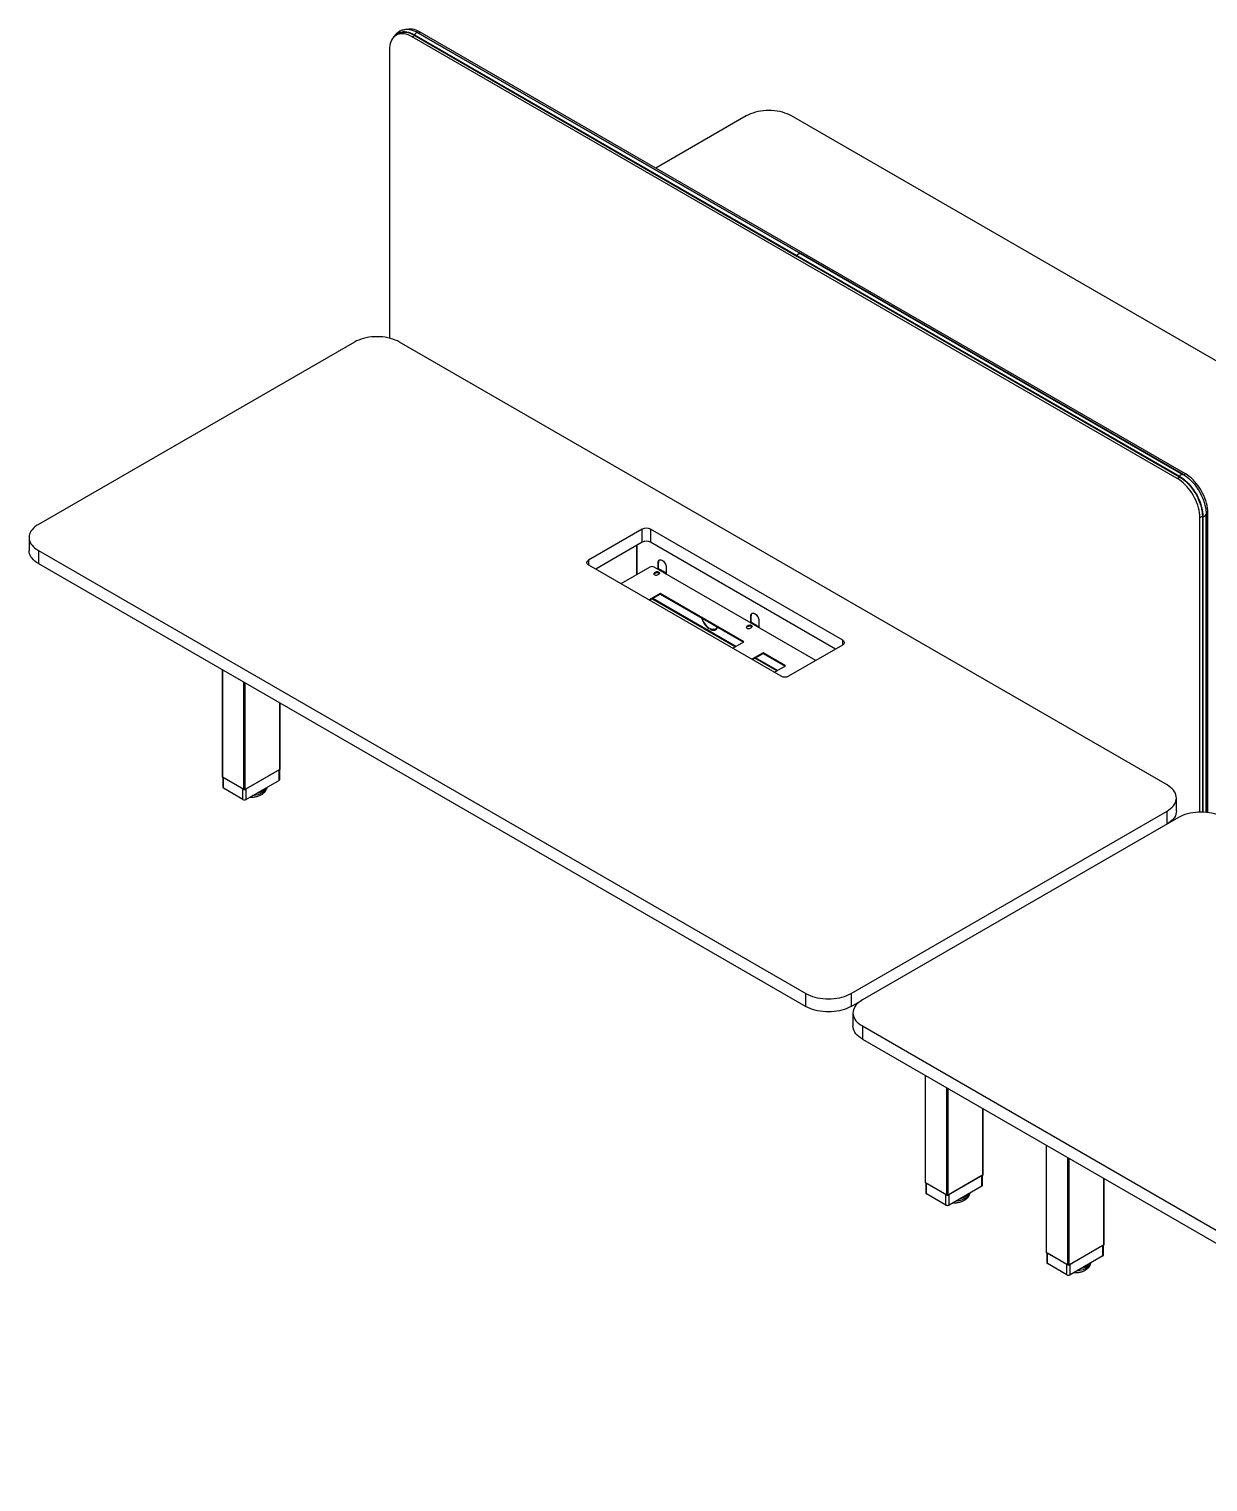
# Model space of a CAD drawing. Header units: millimetres. Extents: x -429 to 8084, y -321 to 4476.
# Drawn here: x 4382 to 6229, y 312 to 2588 of the extents above; entities that cross this region are included whole.
import ezdxf

# ---------------------------------------------------------------- set-up
doc = ezdxf.new("R2010")
doc.units = ezdxf.units.MM
doc.header["$LTSCALE"] = 100

msp = doc.modelspace()

# ---------------------------------------------------------------- linework, layer by layer
at = {"color": 7, "linetype": 'Continuous', "lineweight": -3}
for p, q in [((4962.06, 2581.25), (4957.11, 2578.39)), ((4982.11, 2575.91), (4986.08, 2578.21)), ((6180.65, 1884.01), (4982.11, 2575.91)), ((4985.64, 2578.77), (5584.92, 2232.82)), ((4985.64, 2578.77), (4985.64, 2578.53)), ((4985.64, 2578.53), (5584.92, 2232.57)), ((4985.69, 2578.43), (5584.96, 2232.48)), ((4985.81, 2579.21), (5585.08, 2233.26)), ((4991.13, 2582.29), (5590.41, 2236.33)), ((5590.47, 2236.31), (4991.2, 2582.27)), ((4992.15, 2581.71), (4994.84, 2583.26)), ((6193.38, 1891.36), (4994.84, 2583.26)), ((4946.75, 2555.5), (4946.75, 2103.81)), ((5505.72, 2451.95), (5364.01, 2370.14)), ((6778.51, 1758), (5576.43, 2451.95)), ((5584.92, 2232.82), (6184.19, 1886.87)), ((5584.92, 2232.82), (5584.92, 2232.57)), ((5584.92, 2232.57), (6184.19, 1886.62)), ((5584.96, 2232.48), (6184.23, 1886.53)), ((5585.08, 2233.26), (6184.36, 1887.31)), ((5590.41, 2236.33), (6189.68, 1890.38)), ((6189.74, 1890.36), (5590.47, 2236.31)), ((4891.95, 2097.63), (4396.98, 1811.88)), ((6164.74, 1403.68), (4962.66, 2097.63)), ((6190.67, 1889.79), (6193.38, 1891.36)), ((6180.65, 1884.01), (6184.68, 1886.33)), ((6184.19, 1886.87), (6184.19, 1886.62)), ((6184.19, 1886.87), (6184.57, 1886.64)), ((6216.01, 1822.77), (6220.04, 1825.1)), ((6216.01, 1361.09), (6216.01, 1822.77)), ((6219.98, 1824.61), (6219.98, 1361.08)), ((6220.25, 1824.4), (6220.04, 1824.53)), ((6220.04, 1824.53), (6220.04, 1361.08)), ((6220.24, 1825.44), (6220.25, 1824.4)), ((6220.25, 1824.4), (6220.25, 1361.07)), ((6220.72, 1824.33), (6220.72, 1361.06)), ((6226.03, 1828.55), (6228.74, 1830.12)), ((6226.04, 1827.4), (6226.04, 1360.71)), ((6226.06, 1360.71), (6226.06, 1827.47)), ((6228.74, 1360.41), (6228.74, 1830.12)), ((5342.73, 1804.33), (5258.59, 1755.76)), ((5342.73, 1783.92), (5342.73, 1804.33)), ((5656.69, 1630.44), (5355.46, 1804.33)), ((5355.46, 1804.33), (5355.46, 1783.92)), ((4382.33, 1791.47), (4382.33, 1771.06)), ((5342.73, 1783.92), (5269.9, 1741.88)), ((5333.75, 1778.73), (5333.75, 1733.09)), ((5334.04, 1778.9), (5334.04, 1733.25)), ((5645.37, 1616.56), (5355.46, 1783.92)), ((4396.98, 1771.06), (5599.06, 1077.12)), ((4396.98, 1771.06), (4396.98, 1750.65)), ((5258.59, 1755.76), (5258.59, 1748.41)), ((4396.98, 1750.65), (5599.06, 1056.7)), ((5258.59, 1748.41), (5559.81, 1574.51)), ((5354.4, 1745.01), (5309.44, 1719.05)), ((5614.68, 1598.84), (5361.47, 1745.01)), ((5363.95, 1737.05), (5361.82, 1735.82)), ((5361.82, 1735.01), (5363.95, 1736.23)), ((5361.82, 1735.01), (5361.82, 1735.82)), ((5363.95, 1736.23), (5363.95, 1737.05)), ((5367.41, 1742.31), (5366.77, 1741.95)), ((5366.77, 1732.97), (5368.9, 1734.19)), ((5367.41, 1742.31), (5369.18, 1741.29)), ((5368.19, 1752.48), (5367.62, 1752.15)), ((5367.62, 1742.41), (5367.62, 1752.15)), ((5368.19, 1742.41), (5368.19, 1752.48)), ((5369.98, 1741.37), (5368.21, 1742.39)), ((5370.59, 1740.48), (5369.18, 1741.29)), ((5370.59, 1740.48), (5372.71, 1739.25)), ((5373.51, 1739.33), (5371.39, 1740.56)), ((5374.13, 1738.44), (5372.71, 1739.25)), ((5374.13, 1738.44), (5376.25, 1737.21)), ((5377.05, 1737.29), (5374.93, 1738.52)), ((5377.66, 1736.4), (5376.25, 1737.21)), ((5377.66, 1736.4), (5379.43, 1735.38)), ((5380.23, 1735.45), (5378.46, 1736.47)), ((5378.8, 1735.01), (5379.43, 1735.38)), ((5379.36, 1734.68), (5379.43, 1734.72)), ((5379.43, 1734.72), (5379.43, 1735.38)), ((5379.43, 1734.72), (5380, 1734.4)), ((5380, 1734.4), (5380.35, 1734.6)), ((5380.35, 1734.19), (5380, 1734.4)), ((5380.35, 1744.81), (5380.35, 1734.19)), ((5370.99, 1703.59), (5353.6, 1693.56)), ((5354.31, 1693.15), (5370.99, 1702.78)), ((5488.08, 1620.15), (5357.97, 1695.26)), ((5489.21, 1620.8), (5359.1, 1695.91)), ((5501.8, 1628.07), (5370.99, 1703.59)), ((5370.99, 1702.78), (5370.99, 1703.59)), ((5370.99, 1702.78), (5501.1, 1627.67)), ((5513.15, 1668.8), (5512.58, 1668.47)), ((5512.58, 1658.73), (5512.58, 1668.47)), ((5513.15, 1658.72), (5513.15, 1668.8)), ((5447.53, 1648.48), (5447.53, 1649.3)), ((5448.94, 1648.48), (5448.94, 1647.67)), ((5448.94, 1647.67), (5449.51, 1647.99)), ((5449.51, 1648.21), (5449.51, 1647.99)), ((5456.88, 1647.79), (5457.87, 1647.21)), ((5457.23, 1647.98), (5457.8, 1648.3)), ((5508.9, 1653.37), (5506.78, 1652.14)), ((5506.78, 1651.33), (5508.9, 1652.55)), ((5506.78, 1651.33), (5506.78, 1652.14)), ((5508.9, 1652.55), (5508.9, 1653.37)), ((5512.37, 1658.63), (5511.73, 1658.27)), ((5511.73, 1649.28), (5513.85, 1650.51)), ((5512.37, 1658.63), (5514.14, 1657.61)), ((5514.94, 1657.69), (5513.17, 1658.71)), ((5515.55, 1656.8), (5514.14, 1657.61)), ((5515.55, 1656.8), (5517.67, 1655.57)), ((5518.47, 1655.65), (5516.35, 1656.88)), ((5519.09, 1654.75), (5517.67, 1655.57)), ((5519.09, 1654.75), (5521.21, 1653.53)), ((5522.01, 1653.61), (5519.89, 1654.83)), ((5522.62, 1652.71), (5521.21, 1653.53)), ((5522.62, 1652.71), (5524.39, 1651.69)), ((5525.19, 1651.77), (5523.42, 1652.79)), ((5523.75, 1651.33), (5524.39, 1651.69)), ((5524.32, 1651), (5524.39, 1651.04)), ((5524.39, 1651.04), (5524.39, 1651.69)), ((5524.39, 1651.04), (5524.95, 1650.71)), ((5524.95, 1650.71), (5525.31, 1650.92)), ((5525.31, 1650.51), (5524.95, 1650.71)), ((5525.31, 1661.12), (5525.31, 1650.51)), ((5484.42, 1618.04), (5501.8, 1628.07)), ((5572.54, 1574.51), (5656.69, 1623.09)), ((5656.69, 1623.09), (5656.69, 1630.44)), ((5531.86, 1610.73), (5514.47, 1600.69)), ((5515.18, 1600.28), (5531.86, 1609.91)), ((5553.49, 1582.39), (5518.84, 1602.39)), ((5554.62, 1583.05), (5519.97, 1603.05)), ((5567.21, 1590.32), (5531.86, 1610.73)), ((5531.86, 1609.91), (5531.86, 1610.73)), ((5531.86, 1609.91), (5566.5, 1589.91)), ((4685.04, 1584.36), (4685.04, 1416.46)), ((4685.48, 1415.85), (4685.48, 1584.1)), ((5549.83, 1580.28), (5567.21, 1590.32)), ((4718.71, 1396.66), (4718.71, 1564.92)), ((4720.83, 1396.66), (4720.83, 1563.69)), ((4775.28, 1428.09), (4775.28, 1532.26)), ((4775.72, 1428.71), (4775.72, 1532.01)), ((4718.71, 1396.66), (4685.48, 1415.85)), ((4685.87, 1415.62), (4685.87, 1400.13)), ((4717.3, 1397.48), (4686.89, 1415.03)), ((4686.89, 1398.7), (4686.89, 1415.03)), ((4775.28, 1428.09), (4720.83, 1396.66)), ((4773.87, 1427.28), (4722.25, 1397.48)), ((4773.87, 1410.95), (4773.87, 1427.28)), ((4774.89, 1412.38), (4774.89, 1427.87)), ((4717.3, 1381.15), (4686.89, 1398.7)), ((4717.3, 1381.15), (4717.3, 1397.48)), ((4773.87, 1410.95), (4722.25, 1381.15)), ((4722.25, 1381.15), (4722.25, 1397.48)), ((6179.39, 1362.86), (6179.39, 1383.27)), ((5669.77, 1077.12), (6164.74, 1362.86)), ((6182.42, 1352.65), (5687.45, 1066.91)), ((6164.74, 1342.45), (6164.74, 1362.86)), ((5599.06, 1056.7), (5599.06, 1077.12)), ((5669.77, 1077.12), (5669.77, 1056.7)), ((5669.77, 1056.7), (5687, 1066.65)), ((5672.8, 1046.5), (5672.8, 1026.09)), ((5687.45, 1026.09), (6889.53, 332.14)), ((5687.45, 1026.09), (5687.45, 1005.68)), ((5687.45, 1005.68), (6889.53, 311.73)), ((5786, 948.78), (5786, 780.89)), ((5786.44, 780.27), (5786.44, 948.53)), ((5819.68, 761.09), (5819.68, 929.34)), ((5821.8, 761.09), (5821.8, 928.12)), ((5876.25, 792.52), (5876.25, 896.69)), ((5876.68, 793.13), (5876.68, 896.43)), ((5975.51, 839.38), (5975.51, 671.49)), ((5975.95, 670.88), (5975.95, 839.13)), ((6009.18, 651.69), (6009.18, 819.94)), ((6011.3, 651.69), (6011.3, 818.72)), ((5819.68, 761.09), (5786.44, 780.27)), ((5786.83, 780.05), (5786.83, 764.56)), ((5818.26, 761.9), (5787.86, 779.46)), ((5787.86, 763.13), (5787.86, 779.46)), ((5876.25, 792.52), (5821.8, 761.09)), ((5874.83, 791.7), (5823.21, 761.9)), ((5874.83, 775.37), (5823.21, 745.57)), ((5874.83, 775.37), (5874.83, 791.7)), ((5875.86, 776.8), (5875.86, 792.3)), ((6065.75, 683.12), (6065.75, 787.29)), ((6066.19, 683.73), (6066.19, 787.03)), ((5818.26, 745.57), (5787.86, 763.13)), ((5818.26, 745.57), (5818.26, 761.9)), ((5823.21, 745.57), (5823.21, 761.9)), ((6065.75, 683.12), (6011.3, 651.69)), ((6009.18, 651.69), (5975.95, 670.88)), ((5976.34, 670.65), (5976.34, 655.16)), ((6007.77, 652.51), (5977.36, 670.06)), ((5977.36, 653.73), (5977.36, 670.06)), ((6064.34, 682.3), (6012.72, 652.51)), ((6064.34, 665.97), (6012.72, 636.18)), ((6064.34, 665.97), (6064.34, 682.3)), ((6065.36, 667.4), (6065.36, 682.9)), ((6007.77, 636.18), (5977.36, 653.73)), ((6007.77, 636.18), (6007.77, 652.51)), ((6012.72, 636.18), (6012.72, 652.51))]:
    msp.add_line(p, q, dxfattribs=at)
at = {"color": 7, "linetype": 'Continuous', "lineweight": -3, "flags": 128}
for points in [[(4982.11, 2575.91), (4979.03, 2577.54), (4975.97, 2578.84), (4972.96, 2579.81), (4970.02, 2580.43), (4967.17, 2580.71), (4964.43, 2580.65), (4961.83, 2580.24), (4959.38, 2579.48), (4957.11, 2578.39), (4955.02, 2576.97), (4953.15, 2575.22), (4951.49, 2573.18), (4950.07, 2570.84), (4948.89, 2568.23), (4947.96, 2565.37), (4947.29, 2562.28), (4946.89, 2558.98), (4946.75, 2555.5)], [(4955.37, 2577.24), (4956.1, 2578.07), (4958.02, 2579.84), (4960.14, 2581.3), (4962.46, 2582.41), (4964.96, 2583.18), (4967.61, 2583.6), (4970.4, 2583.67), (4973.31, 2583.38), (4976.31, 2582.74), (4979.38, 2581.75), (4982.5, 2580.43), (4985.64, 2578.77)], [(4956.4, 2577.95), (4958.18, 2579.59), (4960.29, 2581.04), (4962.6, 2582.14), (4965.08, 2582.91), (4967.72, 2583.33), (4970.49, 2583.39), (4973.38, 2583.11), (4976.37, 2582.47), (4979.42, 2581.49), (4982.52, 2580.17), (4985.64, 2578.53)], [(4958.78, 2579.35), (4960.39, 2580.81), (4960.62, 2580.99)], [(4960.08, 2580.1), (4960.77, 2580.69), (4962.58, 2581.95)], [(4962.06, 2581.25), (4964.33, 2582.34), (4966.77, 2583.09)], [(4962.09, 2582.74), (4963.48, 2583.25), (4965.92, 2583.86), (4968.5, 2584.14), (4971.2, 2584.11), (4974, 2583.76), (4976.88, 2583.08), (4979.83, 2582.1), (4982.81, 2580.8), (4985.81, 2579.21)], [(4994.84, 2583.26), (4991.76, 2584.89), (4988.7, 2586.19), (4985.69, 2587.15), (4982.74, 2587.78), (4979.89, 2588.06), (4977.16, 2588), (4974.56, 2587.58), (4973.65, 2587.35)], [(4991.2, 2582.27), (4991.17, 2582.28), (4991.13, 2582.29)], [(5576.43, 2451.95), (5573.22, 2453.65), (5569.76, 2455.18), (5566.08, 2456.53), (5562.21, 2457.7), (5558.18, 2458.66), (5554.02, 2459.42), (5549.76, 2459.96), (5545.43, 2460.29), (5541.08, 2460.4), (5536.72, 2460.29), (5532.39, 2459.96), (5528.14, 2459.42), (5523.98, 2458.66), (5519.95, 2457.7), (5516.08, 2456.53), (5512.4, 2455.18), (5508.94, 2453.65), (5505.72, 2451.95)], [(5590.47, 2236.31), (5590.44, 2236.33), (5590.41, 2236.33)], [(4962.66, 2097.63), (4959.45, 2099.33), (4955.99, 2100.86), (4952.31, 2102.21), (4948.44, 2103.38), (4944.41, 2104.34), (4940.25, 2105.1), (4935.99, 2105.64), (4931.67, 2105.97), (4927.31, 2106.08), (4922.95, 2105.97), (4918.63, 2105.64), (4914.37, 2105.1), (4910.21, 2104.34), (4906.18, 2103.38), (4902.31, 2102.21), (4898.63, 2100.86), (4895.17, 2099.33), (4891.95, 2097.63)], [(6189.68, 1890.38), (6192.68, 1888.5), (6195.67, 1886.35), (6198.61, 1883.94), (6201.49, 1881.29), (6204.29, 1878.41), (6206.99, 1875.33), (6209.57, 1872.06), (6212.01, 1868.63), (6214.31, 1865.07), (6216.43, 1861.39), (6218.38, 1857.62), (6220.12, 1853.78), (6221.66, 1849.91), (6222.98, 1846.04), (6224.07, 1842.17), (6224.93, 1838.35), (6225.55, 1834.6), (6225.92, 1830.94), (6226.04, 1827.4)], [(6189.74, 1890.36), (6189.72, 1890.37), (6189.68, 1890.38)], [(6228.74, 1830.12), (6228.6, 1833.75), (6228.2, 1837.52), (6227.53, 1841.38), (6226.61, 1845.31), (6225.43, 1849.28), (6224, 1853.27), (6222.34, 1857.23), (6220.47, 1861.14), (6218.38, 1864.97), (6216.11, 1868.68), (6213.66, 1872.27), (6211.06, 1875.68), (6208.32, 1878.9), (6205.47, 1881.91), (6202.53, 1884.68), (6199.52, 1887.19), (6196.46, 1889.42), (6193.38, 1891.36)], [(6216.01, 1822.77), (6215.88, 1826.41), (6215.47, 1830.17), (6214.81, 1834.03), (6213.88, 1837.97), (6212.7, 1841.94), (6211.27, 1845.92), (6209.62, 1849.88), (6207.74, 1853.79), (6205.65, 1857.62), (6203.38, 1861.34), (6200.93, 1864.92), (6198.33, 1868.33), (6195.6, 1871.56), (6192.75, 1874.57), (6189.81, 1877.33), (6186.79, 1879.84), (6183.74, 1882.07), (6180.65, 1884.01)], [(6184.19, 1886.62), (6187.31, 1884.66), (6190.42, 1882.4), (6193.47, 1879.85), (6196.45, 1877.05), (6199.34, 1874), (6202.12, 1870.73), (6204.75, 1867.26), (6207.23, 1863.63), (6209.54, 1859.86), (6211.65, 1855.98), (6213.56, 1852.01), (6215.24, 1848), (6216.68, 1843.96), (6217.88, 1839.93), (6218.82, 1835.95), (6219.5, 1832.03), (6219.9, 1828.21), (6220.04, 1824.53)], [(6184.36, 1887.31), (6187.36, 1885.43), (6190.34, 1883.28), (6193.28, 1880.87), (6196.16, 1878.22), (6198.96, 1875.34), (6201.66, 1872.26), (6204.25, 1868.99), (6206.69, 1865.56), (6208.98, 1861.99), (6211.11, 1858.31), (6213.05, 1854.54), (6214.8, 1850.71), (6216.34, 1846.84), (6217.66, 1842.96), (6218.75, 1839.1), (6219.61, 1835.28), (6220.22, 1831.52), (6220.6, 1827.87), (6220.72, 1824.33)], [(6184.57, 1886.64), (6187.33, 1884.89), (6190.45, 1882.62), (6193.52, 1880.06), (6196.52, 1877.23), (6199.43, 1874.17), (6202.22, 1870.88), (6204.87, 1867.39), (6207.37, 1863.74), (6209.69, 1859.95), (6211.82, 1856.04), (6213.73, 1852.05), (6215.42, 1848.01), (6216.87, 1843.95), (6218.08, 1839.9), (6219.02, 1835.89), (6219.7, 1831.95), (6220.12, 1828.11), (6220.24, 1825.44)], [(6226.06, 1827.47), (6226.05, 1827.44), (6226.04, 1827.4)], [(4396.98, 1811.88), (4394.03, 1810.03), (4391.38, 1808.03), (4389.03, 1805.91), (4387.02, 1803.67), (4385.35, 1801.35), (4384.04, 1798.94), (4383.09, 1796.49), (4382.52, 1793.99), (4382.33, 1791.47), (4382.52, 1788.96), (4383.09, 1786.46), (4384.04, 1784), (4385.35, 1781.6), (4387.02, 1779.27), (4389.03, 1777.04), (4391.38, 1774.92), (4394.03, 1772.92), (4396.98, 1771.06)], [(4396.98, 1750.65), (4394.03, 1752.51), (4391.38, 1754.5), (4389.03, 1756.63), (4387.02, 1758.86), (4385.35, 1761.19), (4384.04, 1763.59), (4383.09, 1766.05), (4382.52, 1768.54), (4382.33, 1771.06)], [(5258.59, 1748.41), (5257.47, 1749.2), (5256.64, 1750.09), (5256.12, 1751.07), (5255.95, 1752.08), (5256.12, 1753.1), (5256.64, 1754.07), (5257.47, 1754.97), (5258.59, 1755.76)], [(5367.62, 1752.15), (5367.76, 1753.6), (5368.17, 1754.83), (5368.84, 1755.77), (5369.73, 1756.4), (5370.81, 1756.68), (5372.02, 1756.6), (5373.32, 1756.17), (5374.65, 1755.4), (5375.95, 1754.33), (5377.17, 1753.01), (5378.25, 1751.48), (5379.14, 1749.83), (5379.8, 1748.11), (5380.21, 1746.41), (5380.35, 1744.81)], [(5361.82, 1735.82), (5361.13, 1735.25), (5360.81, 1734.57), (5360.92, 1733.87), (5361.43, 1733.24), (5362.29, 1732.74), (5363.39, 1732.44), (5364.6, 1732.38), (5365.78, 1732.56), (5366.77, 1732.97)], [(5360.87, 1733.99), (5361.13, 1734.43), (5361.82, 1735.01)], [(5368.9, 1734.19), (5369.59, 1734.77), (5369.91, 1735.44), (5369.8, 1736.14), (5369.29, 1736.78), (5368.43, 1737.28), (5367.33, 1737.57), (5366.12, 1737.63), (5364.94, 1737.45), (5363.95, 1737.05)], [(5363.95, 1736.23), (5364.94, 1736.63), (5366.12, 1736.82), (5367.33, 1736.76), (5368.43, 1736.46), (5369.29, 1735.96), (5369.8, 1735.33), (5369.85, 1735.21)], [(5368.75, 1736.15), (5367.71, 1736.61), (5366.99, 1736.8)], [(5369.84, 1735.19), (5369.54, 1735.55), (5368.75, 1736.15)], [(5369.63, 1734.81), (5369.54, 1734.9), (5368.75, 1735.5)], [(5512.58, 1668.47), (5512.72, 1669.92), (5513.13, 1671.14), (5513.8, 1672.09), (5514.69, 1672.72), (5515.76, 1673), (5516.98, 1672.92), (5518.28, 1672.49), (5519.61, 1671.72), (5520.91, 1670.65), (5522.13, 1669.33), (5523.2, 1667.8), (5524.09, 1666.15), (5524.76, 1664.43), (5525.17, 1662.73), (5525.31, 1661.12)], [(5444.66, 1651.52), (5446.14, 1650.22), (5447.53, 1649.18)], [(5460.08, 1651.35), (5459.44, 1650.13), (5458.45, 1648.9), (5457.23, 1647.98), (5455.83, 1647.39), (5454.26, 1647.14), (5452.57, 1647.25), (5450.78, 1647.7), (5448.94, 1648.48)], [(5448.94, 1647.67), (5450.89, 1646.82), (5452.79, 1646.34), (5454.58, 1646.23), (5456.24, 1646.49), (5457.73, 1647.11), (5459.02, 1648.09), (5460.07, 1649.4), (5460.83, 1650.91)], [(5506.78, 1652.14), (5506.08, 1651.57), (5505.77, 1650.89), (5505.88, 1650.19), (5506.39, 1649.55), (5507.25, 1649.06), (5508.35, 1648.76), (5509.56, 1648.7), (5510.74, 1648.88), (5511.73, 1649.28)], [(5505.83, 1650.31), (5506.08, 1650.75), (5506.78, 1651.33)], [(5513.85, 1650.51), (5514.55, 1651.08), (5514.86, 1651.76), (5514.76, 1652.46), (5514.25, 1653.1), (5513.39, 1653.59), (5512.28, 1653.89), (5511.07, 1653.95), (5509.9, 1653.77), (5508.9, 1653.37)], [(5508.9, 1652.55), (5509.9, 1652.95), (5511.07, 1653.13), (5512.28, 1653.07), (5513.39, 1652.78), (5514.25, 1652.28), (5514.76, 1651.64), (5514.81, 1651.53)], [(5513.71, 1652.47), (5512.67, 1652.92), (5511.95, 1653.12)], [(5514.8, 1651.51), (5514.5, 1651.87), (5513.71, 1652.47)], [(5514.58, 1651.13), (5514.5, 1651.21), (5513.71, 1651.82)], [(5656.69, 1630.44), (5657.81, 1629.65), (5658.64, 1628.75), (5659.15, 1627.78), (5659.32, 1626.76), (5659.15, 1625.75), (5658.64, 1624.77), (5657.81, 1623.88), (5656.69, 1623.09)], [(4754.75, 1399.91), (4754.48, 1398.8), (4753.77, 1397.14), (4752.72, 1395.55), (4751.35, 1394.04), (4749.66, 1392.63), (4747.7, 1391.35), (4745.49, 1390.22), (4743.05, 1389.25), (4740.43, 1388.46), (4737.67, 1387.85), (4734.79, 1387.44), (4732.87, 1387.28)], [(4753.56, 1399.22), (4752.72, 1398), (4751.35, 1396.49), (4749.66, 1395.08), (4747.7, 1393.8), (4745.49, 1392.67), (4743.05, 1391.7), (4740.43, 1390.9), (4738.31, 1390.42)], [(6164.74, 1362.86), (6167.69, 1364.72), (6170.35, 1366.71), (6172.69, 1368.84), (6174.7, 1371.07), (6176.37, 1373.4), (6177.69, 1375.8), (6178.63, 1378.26), (6179.2, 1380.75), (6179.39, 1383.27), (6179.2, 1385.79), (6178.63, 1388.28), (6177.69, 1390.74), (6176.37, 1393.14), (6174.7, 1395.47), (6172.69, 1397.7), (6170.35, 1399.83), (6167.69, 1401.82), (6164.74, 1403.68)], [(6179.39, 1362.86), (6179.2, 1360.34), (6178.63, 1357.84), (6177.69, 1355.39), (6176.37, 1352.98), (6174.7, 1350.66), (6172.69, 1348.42), (6170.35, 1346.3), (6167.69, 1344.3), (6165.19, 1342.71)], [(6253.13, 1352.65), (6249.92, 1354.36), (6246.46, 1355.89), (6242.78, 1357.24), (6238.91, 1358.4), (6234.88, 1359.37), (6230.72, 1360.12), (6226.46, 1360.67), (6222.14, 1361), (6217.78, 1361.11), (6213.42, 1361), (6209.1, 1360.67), (6204.84, 1360.12), (6200.68, 1359.37), (6196.65, 1358.4), (6192.78, 1357.24), (6189.1, 1355.89), (6185.64, 1354.36), (6182.42, 1352.65)], [(5599.06, 1077.12), (5602.28, 1075.42), (5605.74, 1073.88), (5609.41, 1072.53), (5613.28, 1071.37), (5617.31, 1070.4), (5621.47, 1069.65), (5625.73, 1069.1), (5630.06, 1068.77), (5634.41, 1068.66), (5638.77, 1068.77), (5643.1, 1069.1), (5647.36, 1069.65), (5651.52, 1070.4), (5655.55, 1071.37), (5659.41, 1072.53), (5663.09, 1073.88), (5666.55, 1075.42), (5669.77, 1077.12)], [(5669.77, 1056.7), (5666.55, 1055), (5663.09, 1053.47), (5659.41, 1052.12), (5655.55, 1050.95), (5651.52, 1049.99), (5647.36, 1049.23), (5643.1, 1048.69), (5638.77, 1048.36), (5634.41, 1048.25), (5630.06, 1048.36), (5625.73, 1048.69), (5621.47, 1049.23), (5617.31, 1049.99), (5613.28, 1050.95), (5609.41, 1052.12), (5605.74, 1053.47), (5602.28, 1055), (5599.06, 1056.7)], [(5687.45, 1066.91), (5684.5, 1065.05), (5681.85, 1063.06), (5679.5, 1060.93), (5677.49, 1058.7), (5675.82, 1056.37), (5674.51, 1053.97), (5673.56, 1051.51), (5672.99, 1049.02), (5672.8, 1046.5), (5672.99, 1043.99), (5673.56, 1041.49), (5674.51, 1039.03), (5675.82, 1036.63), (5677.49, 1034.3), (5679.5, 1032.07), (5681.85, 1029.95), (5684.5, 1027.95), (5687.45, 1026.09)], [(5687.45, 1005.68), (5684.5, 1007.53), (5681.85, 1009.53), (5679.5, 1011.66), (5677.49, 1013.89), (5675.82, 1016.22), (5674.51, 1018.62), (5673.56, 1021.08), (5672.99, 1023.57), (5672.8, 1026.09)], [(5855.72, 764.34), (5855.44, 763.23), (5854.73, 761.57), (5853.69, 759.97), (5852.31, 758.46), (5850.63, 757.06), (5848.67, 755.78), (5846.45, 754.65), (5844.02, 753.68), (5841.4, 752.88), (5838.63, 752.28), (5835.76, 751.87), (5833.84, 751.71)], [(5854.52, 763.65), (5853.69, 762.42), (5852.31, 760.91), (5850.63, 759.51), (5848.67, 758.23), (5846.45, 757.1), (5844.02, 756.12), (5841.4, 755.33), (5839.28, 754.85)], [(6045.22, 654.94), (6044.95, 653.83), (6044.24, 652.17), (6043.19, 650.58), (6041.82, 649.06), (6040.13, 647.66), (6038.17, 646.38), (6035.96, 645.25), (6033.52, 644.28), (6030.9, 643.48), (6028.14, 642.88), (6025.26, 642.47), (6023.34, 642.31)], [(6044.03, 654.25), (6043.19, 653.03), (6041.82, 651.51), (6040.13, 650.11), (6038.17, 648.83), (6035.96, 647.7), (6033.52, 646.73), (6030.9, 645.93), (6028.78, 645.45)]]:
    msp.add_lwpolyline(points, dxfattribs=at)
at = {"color": 7, "linetype": 'Continuous', "lineweight": -3}
for centre, radius, start, end in [((4969.04, 2566.3), 17.86, 112.92482, 145.84037), ((4969.75, 2564.88), 18.47, 83.85377, 132.59793), ((4971.98, 2550.16), 37.41, 59.19192, 77.9383), ((4986.41, 2578.74), 0.763, 141.30471, 177.43), ((4985.74, 2578.52), 0.1, 174.19564, 234.49218), ((4991.32, 2575.81), 6.48, 91.67597, 148.31865), ((5585.68, 2232.78), 0.763, 141.30471, 177.43), ((5585.02, 2232.56), 0.1, 174.19564, 234.49218), ((5590.6, 2229.86), 6.48, 91.67597, 148.31865), ((6189.87, 1883.91), 6.48, 91.67597, 148.31865), ((6184.95, 1886.83), 0.763, 141.30471, 177.43), ((6184.29, 1886.61), 0.1, 174.19564, 234.49218), ((6220.08, 1824.62), 0.1, 185.51136, 245.80878), ((6220.6, 1825.08), 0.763, 242.57351, 278.69449), ((6220.53, 1830.8), 6.48, 271.68015, 328.31448), ((5349.1, 1792.05), 13.83, 62.60967, 117.39033), ((5349.1, 1771.64), 13.83, 62.60967, 117.39033), ((5372.78, 1752.92), 4.61, 130.56272, 185.49368), ((5357.94, 1738.19), 7.69, 62.60967, 117.39033), ((5365.34, 1728.8), 7.52, 62.97952, 101.60985), ((5367.88, 1741.66), 0.805, 65.69288, 125.61758), ((5369.62, 1740.75), 0.699, 350.78596, 129.20329), ((5371.06, 1739.82), 0.805, 65.69288, 125.61758), ((5373.16, 1738.71), 0.699, 350.78596, 129.20329), ((5374.6, 1737.78), 0.805, 65.69288, 125.61758), ((5376.69, 1736.67), 0.699, 350.78596, 129.20329), ((5378.13, 1735.74), 0.805, 65.69288, 125.61758), ((5379.88, 1734.81), 0.724, 49.73343, 128.49886), ((5379.65, 1734.45), 0.349, 350.78596, 129.20329), ((5464.76, 1673.21), 30.14, 194.90276, 235.12809), ((5463.91, 1672.71), 28.57, 195.60819, 235.01787), ((5517.73, 1669.24), 4.61, 130.56272, 185.49368), ((5454.44, 1655.77), 9.21, 237.62188, 292.83499), ((5454.41, 1654.02), 6.65, 300.69767, 334.49512), ((5510.3, 1645.12), 7.52, 62.97952, 101.60985), ((5512.84, 1657.98), 0.805, 65.69288, 125.61758), ((5514.58, 1657.07), 0.699, 350.78596, 129.20329), ((5516.02, 1656.14), 0.805, 65.69288, 125.61758), ((5518.11, 1655.03), 0.699, 350.78596, 129.20329), ((5519.55, 1654.1), 0.805, 65.69288, 125.61758), ((5521.65, 1652.99), 0.699, 350.78596, 129.20329), ((5523.09, 1652.06), 0.805, 65.69288, 125.61758), ((5524.84, 1651.13), 0.724, 49.73343, 128.49886), ((5524.61, 1650.77), 0.349, 350.78596, 129.20329), ((5566.18, 1586.8), 13.83, 242.60967, 297.39033), ((4685.79, 1416.53), 0.754, 185.6948, 245.62534), ((4773.14, 1412.55), 1.76, 294.37466, 354.3052), ((4774.97, 1428.78), 0.754, 294.37466, 354.3052), ((4687.62, 1400.3), 1.76, 185.6948, 245.62534), ((4719.77, 1398.71), 2.31, 242.60967, 297.39033), ((4719.77, 1385.92), 5.38, 242.60967, 297.39033), ((5786.75, 780.96), 0.754, 185.6948, 245.62534), ((5874.1, 776.98), 1.76, 294.37466, 354.3052), ((5875.93, 793.21), 0.754, 294.37466, 354.3052), ((5788.58, 764.73), 1.76, 185.6948, 245.62534), ((5820.74, 763.14), 2.31, 242.60967, 297.39033), ((5820.74, 750.35), 5.38, 242.60967, 297.39033), ((6065.44, 683.81), 0.754, 294.37466, 354.3052), ((5976.26, 671.56), 0.754, 185.6948, 245.62534), ((6063.61, 667.58), 1.76, 294.37466, 354.3052), ((5978.09, 655.33), 1.76, 185.6948, 245.62534), ((6010.24, 653.74), 2.31, 242.60967, 297.39033), ((6010.24, 640.95), 5.38, 242.60967, 297.39033)]:
    msp.add_arc(centre, radius, start, end, dxfattribs=at)
for points, knots in [([(4979.85, 2586.69), (4979.21, 2586.82), (4977.56, 2587.16), (4974.92, 2587.34), (4971.98, 2587.28), (4969.16, 2586.88), (4966.48, 2586.18), (4963.96, 2585.19), (4961.6, 2583.92), (4959.43, 2582.38), (4957.44, 2580.6), (4955.66, 2578.57), (4954.41, 2576.88), (4953.83, 2575.81), (4953.7, 2575.56)], [0, 0, 0, 0, 0.0610441, 0.1581022, 0.2534231, 0.3468173, 0.4383467, 0.5283091, 0.6171754, 0.7055162, 0.7937867, 0.8825386, 0.9723072, 1, 1, 1, 1]), ([(4728.48, 1384.75), (4728.93, 1384.72), (4730.3, 1384.63), (4732.62, 1384.71), (4735.38, 1384.97), (4738.08, 1385.44), (4740.71, 1386.11), (4743.22, 1386.99), (4745.59, 1388.07), (4747.78, 1389.37), (4749.75, 1390.87), (4751.39, 1392.49), (4752.7, 1394.19), (4753.71, 1395.98), (4754.46, 1397.89), (4754.68, 1399.26), (4754.8, 1399.94)], [0, 0, 0, 0, 0.0367129, 0.112054, 0.1875206, 0.2632526, 0.3394315, 0.4162226, 0.4937354, 0.571937, 0.6503959, 0.728137, 0.7958084, 0.8612723, 0.9319152, 1, 1, 1, 1]), ([(5829.41, 749.15), (5829.42, 749.15), (5830.35, 749.07), (5832.22, 749.09), (5835, 749.24), (5837.74, 749.61), (5840.4, 750.18), (5842.97, 750.96), (5845.42, 751.95), (5847.7, 753.14), (5849.78, 754.54), (5851.56, 756.08), (5853.01, 757.72), (5854.14, 759.4), (5855.01, 761.21), (5855.56, 762.87), (5855.68, 763.95), (5855.72, 764.34)], [0, 0, 0, 0, 0.0009058, 0.0762422, 0.1516367, 0.2272185, 0.3031591, 0.3796351, 0.4567904, 0.5346761, 0.6131339, 0.6913643, 0.7602971, 0.8269326, 0.8915151, 0.9610374, 1, 1, 1, 1]), ([(6018.95, 639.77), (6019.4, 639.75), (6020.77, 639.66), (6023.09, 639.74), (6025.85, 640), (6028.55, 640.47), (6031.18, 641.14), (6033.69, 642.02), (6036.06, 643.1), (6038.25, 644.4), (6040.22, 645.89), (6041.86, 647.52), (6043.17, 649.22), (6044.17, 651.01), (6044.93, 652.92), (6045.15, 654.29), (6045.27, 654.97)], [0, 0, 0, 0, 0.0367129, 0.112054, 0.1875206, 0.2632526, 0.3394315, 0.4162226, 0.4937354, 0.571937, 0.6503959, 0.728137, 0.7958084, 0.8612723, 0.9319152, 1, 1, 1, 1])]:
    msp.add_open_spline(points, degree=3, knots=knots, dxfattribs=at)

doc.saveas('drawing.dxf')
